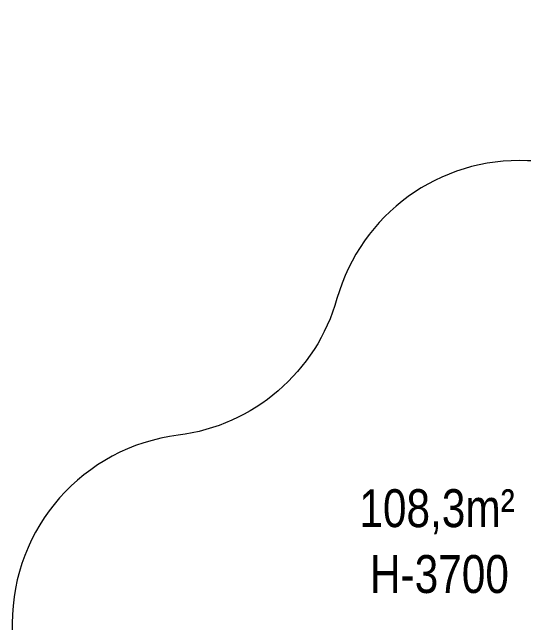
# Model space of a CAD drawing. Header units: millimetres. Extents: x -5586 to 6141, y -6299 to 6900.
# Drawn here: x -5586 to -1536, y 2072 to 6900 of the extents above; entities that cross this region are included whole.
import ezdxf

# ---------------------------------------------------------------- set-up
doc = ezdxf.new("R2010")
doc.units = ezdxf.units.MM
doc.layers.add('DIKOM_ЗОНА', color=80, linetype='Continuous')
doc.layers.add('DIKOM_РАЗМЕР_ОБЪЕКТА', color=7, linetype='Continuous')
doc.styles.add('style1', font='arial.ttf', dxfattribs={"width": 0.8})

msp = doc.modelspace()

# ---------------------------------------------------------------- linework, layer by layer
at = {"layer": 'DIKOM_ЗОНА', "color": 3, "lineweight": 15}
msp.add_lwpolyline([(-1507.606, 5725.772, 0.34748689), (-3014.765, 4635.28, -0.30132962), (-4271.877, 3555.045, 0.37819668), (-5585.587, 2066.658), (-5585.587, -2578.283, 0.41421356), (-4085.587, -4078.283), (-2773.81, -4078.283, -0.29199281), (-1866.695, -4657.4, 0.29199281), (-959.58, -5236.518), (868.19, -5236.518, 0.29199281), (1775.305, -4657.4, -0.29199281), (2682.42, -4078.283), (3832.576, -4078.283, 0.41421356), (5332.576, -2578.283), (5332.576, 1562.912, 0.1282909), (5205.137, 2051.417, -0.1282909), (5103.186, 2442.221), (5103.186, 5900.261, 0.41421356), (4103.186, 6900.261), (2009.186, 6900.261, 0.28831885), (1288.124, 6446.773, -0.28831885), (567.062, 5993.284), (-630.734, 5993.284, 0.15292803), (-1201.147, 5814.641, -0.16382398)], format="xyb", close=True, dxfattribs=at)

# ---------------------------------------------------------------- texts
at = {"layer": 'DIKOM_РАЗМЕР_ОБЪЕКТА', "char_height": 300, "width": 1252.54025, "attachment_point": 1, "style": 'style1'}
for s, insert in [('108,3m²', (-2837.496, 3128.133)), ('Н-3700', (-2753.441, 2607.32))]:
    msp.add_mtext(s, dxfattribs=dict(at, insert=insert))

doc.saveas('drawing.dxf')
